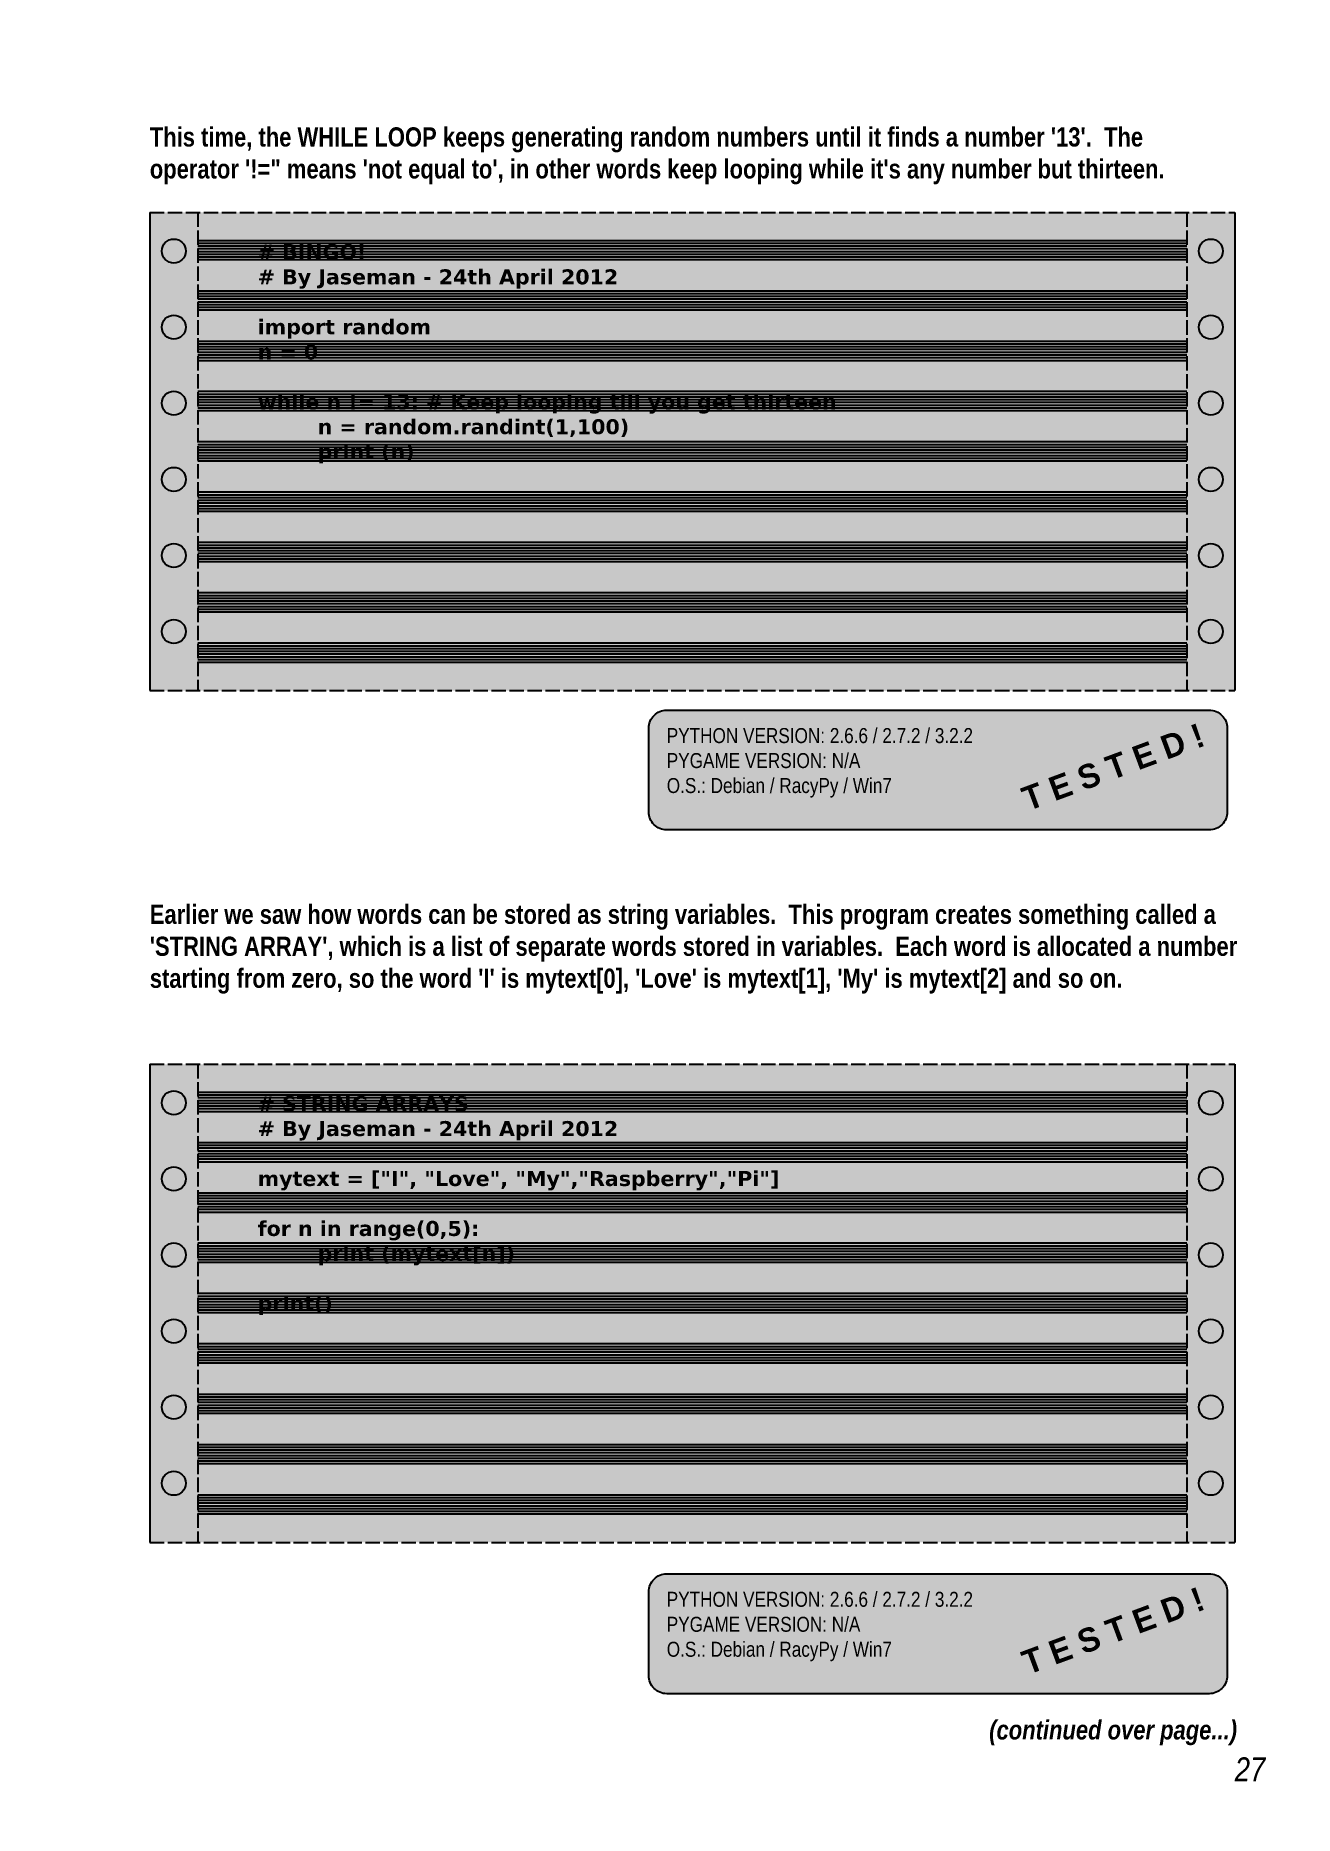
# Paper-space layout 'Page27' of a CAD drawing. Header units: millimetres. Extents: x 17 to 227, y -86 to 211.
# The model-space entities are those that its viewports show. They can reach past a viewport. Long polylines and large blocks are cut down to what shows.
import ezdxf

# ---------------------------------------------------------------- set-up
doc = ezdxf.new("R2010")
doc.units = ezdxf.units.MM
doc.header["$LTSCALE"] = 0.2
doc.linetypes.add('ACAD_ISO02W100', pattern=[15, 12, -3])
doc.layers.get('Defpoints').update_dxf_attribs({"color": 6})
doc.layers.add('Background Fill', color=3, linetype='Continuous')
doc.layers.add('Text', color=7, linetype='Continuous')
doc.layers.get('Defpoints').off()
doc.styles.get("Standard").update_dxf_attribs({"font": 'arial.ttf'})

msp = doc.modelspace()

# ---------------------------------------------------------------- hatches: boundary and pattern name
at = {"layer": 'Background Fill', "true_color": 0xfefae6}
h = msp.add_hatch(color=7, dxfattribs=at)
h.dxf.hatch_style = 1
h.paths.add_polyline_path([(975.56, 267.8), (967.56, 267.8), (967.56, 188), (975.56, 188)])
h.paths.add_polyline_path([(973.56, 235.96, -1), (969.56, 235.96, -1)], flags=16)
h.paths.add_polyline_path([(969.56, 248.66, -1), (973.56, 248.66, -1)], flags=16)
h.paths.add_polyline_path([(973.56, 223.26, -1), (969.56, 223.26, -1)], flags=16)
h.paths.add_polyline_path([(969.56, 261.36, -1), (973.56, 261.36, -1)], flags=16)
h.paths.add_polyline_path([(973.56, 210.56, -1), (969.56, 210.56, -1)], flags=16)
h.paths.add_polyline_path([(973.56, 197.86, -1), (969.56, 197.86, -1)], flags=16)
h.paths.add_polyline_path([(1148.56, 267.8), (1140.56, 267.8), (1140.56, 188), (1148.56, 188)])
h.paths.add_polyline_path([(1146.56, 235.96, -1), (1142.56, 235.96, -1)], flags=16)
h.paths.add_polyline_path([(1142.56, 248.66, -1), (1146.56, 248.66, -1)], flags=16)
h.paths.add_polyline_path([(1146.56, 223.26, -1), (1142.56, 223.26, -1)], flags=16)
h.paths.add_polyline_path([(1142.56, 261.36, -1), (1146.56, 261.36, -1)], flags=16)
h.paths.add_polyline_path([(1146.56, 210.56, -1), (1142.56, 210.56, -1)], flags=16)
h.paths.add_polyline_path([(1146.56, 197.86, -1), (1142.56, 197.86, -1)], flags=16)
h = msp.add_hatch(color=7, dxfattribs=at)
h.dxf.hatch_style = 1
edge = h.paths.add_edge_path()
edge.add_arc((1053.8, 181.75), 3, 90, 180, ccw=False)
edge.add_line((1053.8, 184.75), (1144.3, 184.75))
edge.add_arc((1144.3, 181.75), 3, 0, 90, ccw=False)
edge.add_line((1147.3, 181.75), (1147.3, 167.75))
edge.add_arc((1144.3, 167.75), 3, -90, 0, ccw=False)
edge.add_line((1144.3, 164.75), (1053.8, 164.75))
edge.add_arc((1053.8, 167.75), 3, 180, 270, ccw=False)
edge.add_line((1050.8, 167.75), (1050.8, 181.75))
h = msp.add_hatch(color=7, dxfattribs=at)
h.dxf.hatch_style = 1
h.paths.add_polyline_path([(967.56, 45.87), (975.56, 45.87), (975.56, 125.67), (967.56, 125.67)])
h.paths.add_polyline_path([(973.56, 93.83, -1), (969.56, 93.83, -1)], flags=16)
h.paths.add_polyline_path([(969.56, 106.53, -1), (973.56, 106.53, -1)], flags=16)
h.paths.add_polyline_path([(973.56, 81.13, -1), (969.56, 81.13, -1)], flags=16)
h.paths.add_polyline_path([(969.56, 119.23, -1), (973.56, 119.23, -1)], flags=16)
h.paths.add_polyline_path([(973.56, 68.43, -1), (969.56, 68.43, -1)], flags=16)
h.paths.add_polyline_path([(973.56, 55.73, -1), (969.56, 55.73, -1)], flags=16)
h.paths.add_polyline_path([(1148.56, 125.67), (1140.56, 125.67), (1140.56, 45.87), (1148.56, 45.87)])
h.paths.add_polyline_path([(1146.56, 93.83, -1), (1142.56, 93.83, -1)], flags=16)
h.paths.add_polyline_path([(1142.56, 106.53, -1), (1146.56, 106.53, -1)], flags=16)
h.paths.add_polyline_path([(1146.56, 81.13, -1), (1142.56, 81.13, -1)], flags=16)
h.paths.add_polyline_path([(1142.56, 119.23, -1), (1146.56, 119.23, -1)], flags=16)
h.paths.add_polyline_path([(1146.56, 68.43, -1), (1142.56, 68.43, -1)], flags=16)
h.paths.add_polyline_path([(1146.56, 55.73, -1), (1142.56, 55.73, -1)], flags=16)
h = msp.add_hatch(color=7, dxfattribs=at)
h.dxf.hatch_style = 1
edge = h.paths.add_edge_path()
edge.add_arc((1053.8, 37.62), 3, 90, 180, ccw=False)
edge.add_line((1053.8, 40.62), (1144.3, 40.62))
edge.add_arc((1144.3, 37.62), 3, 0, 90, ccw=False)
edge.add_line((1147.3, 37.62), (1147.3, 23.62))
edge.add_arc((1144.3, 23.62), 3, -90, 0, ccw=False)
edge.add_line((1144.3, 20.62), (1053.8, 20.62))
edge.add_arc((1053.8, 23.62), 3, 180, 270, ccw=False)
edge.add_line((1050.8, 23.62), (1050.8, 37.62))

# ---------------------------------------------------------------- linework, layer by layer
at = {"color": 254, "linetype": 'ACAD_ISO02W100', "true_color": 0xfcf0b6}
for p, q in [((967.56, 267.8), (1148.56, 267.8)), ((975.56, 267.8), (975.56, 188)), ((1140.56, 267.8), (1140.56, 188)), ((967.56, 188), (1148.56, 188)), ((967.56, 125.67), (1148.56, 125.67)), ((975.56, 125.67), (975.56, 45.87)), ((1140.56, 125.67), (1140.56, 45.87)), ((967.56, 45.87), (1148.56, 45.87))]:
    msp.add_line(p, q, dxfattribs=at)
at = {"color": 254, "true_color": 0xfcf0b6}
for p, q in [((967.56, 267.8), (967.56, 188)), ((1148.56, 267.8), (1148.56, 188)), ((967.56, 125.67), (967.56, 45.87)), ((1148.56, 125.67), (1148.56, 45.87))]:
    msp.add_line(p, q, dxfattribs=at)
for points in [[(1050.8, 181.75, -0.414214), (1053.8, 184.75), (1144.3, 184.75, -0.414214), (1147.3, 181.75), (1147.3, 167.75, -0.414214), (1144.3, 164.75), (1053.8, 164.75, -0.414214), (1050.8, 167.75)], [(1050.8, 37.62, -0.414214), (1053.8, 40.62), (1144.3, 40.62, -0.414214), (1147.3, 37.62), (1147.3, 23.62, -0.414214), (1144.3, 20.62), (1053.8, 20.62, -0.414214), (1050.8, 23.62)]]:
    msp.add_lwpolyline(points, format="xyb", close=True, dxfattribs=at)
for centre in [(971.56, 261.36), (1144.56, 261.36), (971.56, 248.66), (1144.56, 248.66), (971.56, 235.96), (1144.56, 235.96), (971.56, 223.26), (1144.56, 223.26), (971.56, 210.56), (1144.56, 210.56), (971.56, 197.86), (1144.56, 197.86), (971.56, 119.23), (1144.56, 119.23), (971.56, 106.53), (1144.56, 106.53), (971.56, 93.83), (1144.56, 93.83), (971.56, 81.13), (1144.56, 81.13), (971.56, 68.43), (1144.56, 68.43), (971.56, 55.73), (1144.56, 55.73)]:
    msp.add_circle(centre, 2, dxfattribs=at)
at = {"layer": 'Background Fill', "color": 254, "true_color": 0xcdfee6}
for p, q in [((975.56, 263.14), (1140.56, 263.14)), ((975.56, 262.68), (1140.56, 262.68)), ((975.56, 262.22), (1140.56, 262.22)), ((975.56, 261.76), (1140.56, 261.76)), ((975.56, 261.3), (1140.56, 261.3)), ((975.56, 260.84), (1140.56, 260.84)), ((975.56, 260.38), (1140.56, 260.38)), ((975.56, 259.92), (1140.56, 259.92)), ((975.56, 254.74), (1140.56, 254.74)), ((975.56, 254.28), (1140.56, 254.28)), ((975.56, 253.82), (1140.56, 253.82)), ((975.56, 253.36), (1140.56, 253.36)), ((975.56, 252.9), (1140.56, 252.9)), ((975.56, 252.44), (1140.56, 252.44)), ((975.56, 251.98), (1140.56, 251.98)), ((975.56, 251.52), (1140.56, 251.52)), ((975.56, 246.34), (1140.56, 246.34)), ((975.56, 245.88), (1140.56, 245.88)), ((975.56, 245.42), (1140.56, 245.42)), ((975.56, 244.96), (1140.56, 244.96)), ((975.56, 244.5), (1140.56, 244.5)), ((975.56, 244.04), (1140.56, 244.04)), ((975.56, 243.58), (1140.56, 243.58)), ((975.56, 243.12), (1140.56, 243.12)), ((975.56, 237.96), (1140.56, 237.96)), ((975.56, 237.5), (1140.56, 237.5)), ((975.56, 237.04), (1140.56, 237.04)), ((975.56, 236.58), (1140.56, 236.58)), ((975.56, 236.12), (1140.56, 236.12)), ((975.56, 235.66), (1140.56, 235.66)), ((975.56, 235.2), (1140.56, 235.2)), ((975.56, 234.74), (1140.56, 234.74)), ((975.56, 229.56), (1140.56, 229.56)), ((975.56, 229.1), (1140.56, 229.1)), ((975.56, 228.64), (1140.56, 228.64)), ((975.56, 228.18), (1140.56, 228.18)), ((975.56, 227.72), (1140.56, 227.72)), ((975.56, 227.26), (1140.56, 227.26)), ((975.56, 226.8), (1140.56, 226.8)), ((975.56, 226.34), (1140.56, 226.34)), ((975.56, 221.16), (1140.56, 221.16)), ((975.56, 220.7), (1140.56, 220.7)), ((975.56, 220.24), (1140.56, 220.24)), ((975.56, 219.78), (1140.56, 219.78)), ((975.56, 219.32), (1140.56, 219.32)), ((975.56, 218.86), (1140.56, 218.86)), ((975.56, 218.4), (1140.56, 218.4)), ((975.56, 217.94), (1140.56, 217.94)), ((975.56, 212.76), (1140.56, 212.76)), ((975.56, 212.3), (1140.56, 212.3)), ((975.56, 211.84), (1140.56, 211.84)), ((975.56, 211.38), (1140.56, 211.38)), ((975.56, 210.92), (1140.56, 210.92)), ((975.56, 210.46), (1140.56, 210.46)), ((975.56, 210), (1140.56, 210)), ((975.56, 209.54), (1140.56, 209.54)), ((975.56, 204.36), (1140.56, 204.36)), ((975.56, 203.9), (1140.56, 203.9)), ((975.56, 203.44), (1140.56, 203.44)), ((975.56, 202.98), (1140.56, 202.98)), ((975.56, 202.52), (1140.56, 202.52)), ((975.56, 202.06), (1140.56, 202.06)), ((975.56, 201.6), (1140.56, 201.6)), ((975.56, 201.14), (1140.56, 201.14)), ((975.56, 195.96), (1140.56, 195.96)), ((975.56, 195.5), (1140.56, 195.5)), ((975.56, 195.04), (1140.56, 195.04)), ((975.56, 194.58), (1140.56, 194.58)), ((975.56, 194.12), (1140.56, 194.12)), ((975.56, 193.66), (1140.56, 193.66)), ((975.56, 193.2), (1140.56, 193.2)), ((975.56, 192.74), (1140.56, 192.74)), ((975.56, 121.01), (1140.56, 121.01)), ((975.56, 120.55), (1140.56, 120.55)), ((975.56, 120.09), (1140.56, 120.09)), ((975.56, 119.63), (1140.56, 119.63)), ((975.56, 119.17), (1140.56, 119.17)), ((975.56, 118.71), (1140.56, 118.71)), ((975.56, 118.25), (1140.56, 118.25)), ((975.56, 117.79), (1140.56, 117.79)), ((975.56, 112.61), (1140.56, 112.61)), ((975.56, 112.15), (1140.56, 112.15)), ((975.56, 111.69), (1140.56, 111.69)), ((975.56, 111.23), (1140.56, 111.23)), ((975.56, 110.77), (1140.56, 110.77)), ((975.56, 110.31), (1140.56, 110.31)), ((975.56, 109.85), (1140.56, 109.85)), ((975.56, 109.39), (1140.56, 109.39)), ((975.56, 104.21), (1140.56, 104.21)), ((975.56, 103.75), (1140.56, 103.75)), ((975.56, 103.29), (1140.56, 103.29)), ((975.56, 102.83), (1140.56, 102.83)), ((975.56, 102.37), (1140.56, 102.37)), ((975.56, 101.91), (1140.56, 101.91)), ((975.56, 101.45), (1140.56, 101.45)), ((975.56, 100.99), (1140.56, 100.99)), ((975.56, 95.83), (1140.56, 95.83)), ((975.56, 95.37), (1140.56, 95.37)), ((975.56, 94.91), (1140.56, 94.91)), ((975.56, 94.45), (1140.56, 94.45)), ((975.56, 93.99), (1140.56, 93.99)), ((975.56, 93.53), (1140.56, 93.53)), ((975.56, 93.07), (1140.56, 93.07)), ((975.56, 92.61), (1140.56, 92.61)), ((975.56, 87.43), (1140.56, 87.43)), ((975.56, 86.97), (1140.56, 86.97)), ((975.56, 86.51), (1140.56, 86.51)), ((975.56, 86.05), (1140.56, 86.05)), ((975.56, 85.59), (1140.56, 85.59)), ((975.56, 85.13), (1140.56, 85.13)), ((975.56, 84.67), (1140.56, 84.67)), ((975.56, 84.21), (1140.56, 84.21)), ((975.56, 79.03), (1140.56, 79.03)), ((975.56, 78.57), (1140.56, 78.57)), ((975.56, 78.11), (1140.56, 78.11)), ((975.56, 77.65), (1140.56, 77.65)), ((975.56, 77.19), (1140.56, 77.19)), ((975.56, 76.73), (1140.56, 76.73)), ((975.56, 76.27), (1140.56, 76.27)), ((975.56, 75.81), (1140.56, 75.81)), ((975.56, 70.63), (1140.56, 70.63)), ((975.56, 70.17), (1140.56, 70.17)), ((975.56, 69.71), (1140.56, 69.71)), ((975.56, 69.25), (1140.56, 69.25)), ((975.56, 68.79), (1140.56, 68.79)), ((975.56, 68.33), (1140.56, 68.33)), ((975.56, 67.87), (1140.56, 67.87)), ((975.56, 67.41), (1140.56, 67.41)), ((975.56, 62.23), (1140.56, 62.23)), ((975.56, 61.77), (1140.56, 61.77)), ((975.56, 61.31), (1140.56, 61.31)), ((975.56, 60.85), (1140.56, 60.85)), ((975.56, 60.39), (1140.56, 60.39)), ((975.56, 59.93), (1140.56, 59.93)), ((975.56, 59.47), (1140.56, 59.47)), ((975.56, 59.01), (1140.56, 59.01)), ((975.56, 53.83), (1140.56, 53.83)), ((975.56, 53.37), (1140.56, 53.37)), ((975.56, 52.91), (1140.56, 52.91)), ((975.56, 52.45), (1140.56, 52.45)), ((975.56, 51.99), (1140.56, 51.99)), ((975.56, 51.53), (1140.56, 51.53)), ((975.56, 51.07), (1140.56, 51.07)), ((975.56, 50.61), (1140.56, 50.61))]:
    msp.add_line(p, q, dxfattribs=at)
at = {"layer": 'Background Fill', "color": 18, "true_color": 0x000000}
for points in [[(967.56, 267.8), (1148.56, 267.8), (967.56, 188), (1148.56, 188)], [(967.56, 125.67), (1148.56, 125.67), (967.56, 45.87), (1148.56, 45.87)]]:
    msp.add_solid(points, dxfattribs=at)
at = {"layer": 'Background Fill', "color": 7, "true_color": 0xfefae6}
for points in [[(975.56, 267.8), (1140.56, 267.8), (975.56, 188), (1140.56, 188)], [(975.56, 125.67), (1140.56, 125.67), (975.56, 45.87), (1140.56, 45.87)]]:
    msp.add_solid(points, dxfattribs=at)

# ---------------------------------------------------------------- texts
at = {"char_height": 3.2, "attachment_point": 1}
for s, insert in [('{\\fArial Narrow|b1|i0|c0|p34;This time, the WHILE LOOP keeps generating random numbers until it finds a number \'13\'.  The operator \'!=" means \'not equal to\', in other words keep looping while it\'s any number but thirteen.}', (967.56, 282)), ("{\\fArial Narrow|b1|i0|c0|p34;Earlier we saw how words can be stored as string variables.  This program creates something called a 'STRING ARRAY', which is a list of separate words stored in variables.  Each word is allocated a number starting from zero, so the word 'I' is mytext[0], 'Love' is mytext[1], 'My' is mytext[2] and so on.}", (967.56, 152.28)), ('\\pi140.04;{\\fArial Narrow|b1|i1|c0|p34;(continued over page...)}', (967.56, 16.18))]:
    msp.add_mtext_dynamic_manual_height_columns(s, width=181, gutter_width=12.5, heights=[0], dxfattribs=dict(at, insert=insert))
at = {"layer": 'Text', "char_height": 2.5, "attachment_point": 1}
for s, width, insert in [('{\\fVerdana|b1|i0|c0|p34;\\C252;# BINGO!\\P# By Jaseman - 24th April 2012\\H2.6752x; \\H0.37381x;\\P\\H2.1069x; \\H0.47464x;\\Pimport random\\H2.276x; \\H0.43936x;\\Pn = 0\\H2.2607x; \\H0.44234x;\\P\\H2.2099x; \\H0.4525x;\\Pwhile n != 13: # Keep looping till you get thirteen\\H2.2417x; \\H0.44609x;\\P^In = random.randint(1,100)\\H2.2963x; \\H0.43547x;\\P^Iprint (n)\\H2.2781x; }', 145, (985.56, 262.47)), ('{\\fArial Narrow|b0|i0|c0|p34;PYTHON VERSION: 2.6.6 / 2.7.2 / 3.2.2\\PPYGAME VERSION: N/A\\PO.S.: Debian / RacyPy / Win7}', 96.5, (1053.8, 181.75)), ('{\\fVerdana|b1|i0|c0|p34;\\C252;# STRING ARRAYS\\P# By Jaseman - 24th April 2012\\H2.6732x; \\H0.37408x;\\P\\H2.1075x; \\H0.4745x;\\Pmytext = ["I", "Love", "My","Raspberry","Pi"]\\H2.2758x; \\H0.4394x;\\P\\H2.24x; \\H0.44643x;\\Pfor n in range(0,5):\\H2.2384x; \\H0.44675x;\\P^Iprint (mytext[n])\\H2.3072x; \\H0.43343x;\\P^I\\H2.2295x; \\H0.44853x;\\Pprint()\\H2.2352x; }', 145, (985.56, 120.34)), ('{\\fArial Narrow|b0|i0|c0|p34;PYTHON VERSION: 2.6.6 / 2.7.2 / 3.2.2\\PPYGAME VERSION: N/A\\PO.S.: Debian / RacyPy / Win7}', 96.5, (1053.8, 37.62))]:
    msp.add_mtext_dynamic_manual_height_columns(s, width=width, gutter_width=12.5, heights=[0], dxfattribs=dict(at, insert=insert))
at = {"layer": 'Text', "char_height": 4, "attachment_point": 1, "rotation": 20.3147}
for insert in [(1111.53, 171.21), (1111.53, 27.08)]:
    msp.add_mtext_dynamic_manual_height_columns('\\pi1.2065;{\\fViner Hand ITC|b1|i0|c0|p66;\\C21;\\c11053311;T E S T E D !}', width=33.5374, gutter_width=12.5, heights=[0], dxfattribs=dict(at, insert=insert))
at = {"layer": 'Text', "color": 255, "insert": (1148.56, 10), "char_height": 4, "attachment_point": 1}
msp.add_mtext_dynamic_manual_height_columns('{\\fArial Narrow|b0|i1|c0|p34;\\C43;27}', width=9.7232, gutter_width=12.5, heights=[0], dxfattribs=at)

psp = doc.layouts.new('Page27')

# ---------------------------------------------------------------- viewports
at = {"layer": 'Defpoints'}
psp.add_viewport(center=(121.75, 62.01), size=(210, 297), view_center_point=(1053.51, 148.81), view_height=297, dxfattribs=at)

doc.saveas('drawing.dxf')
